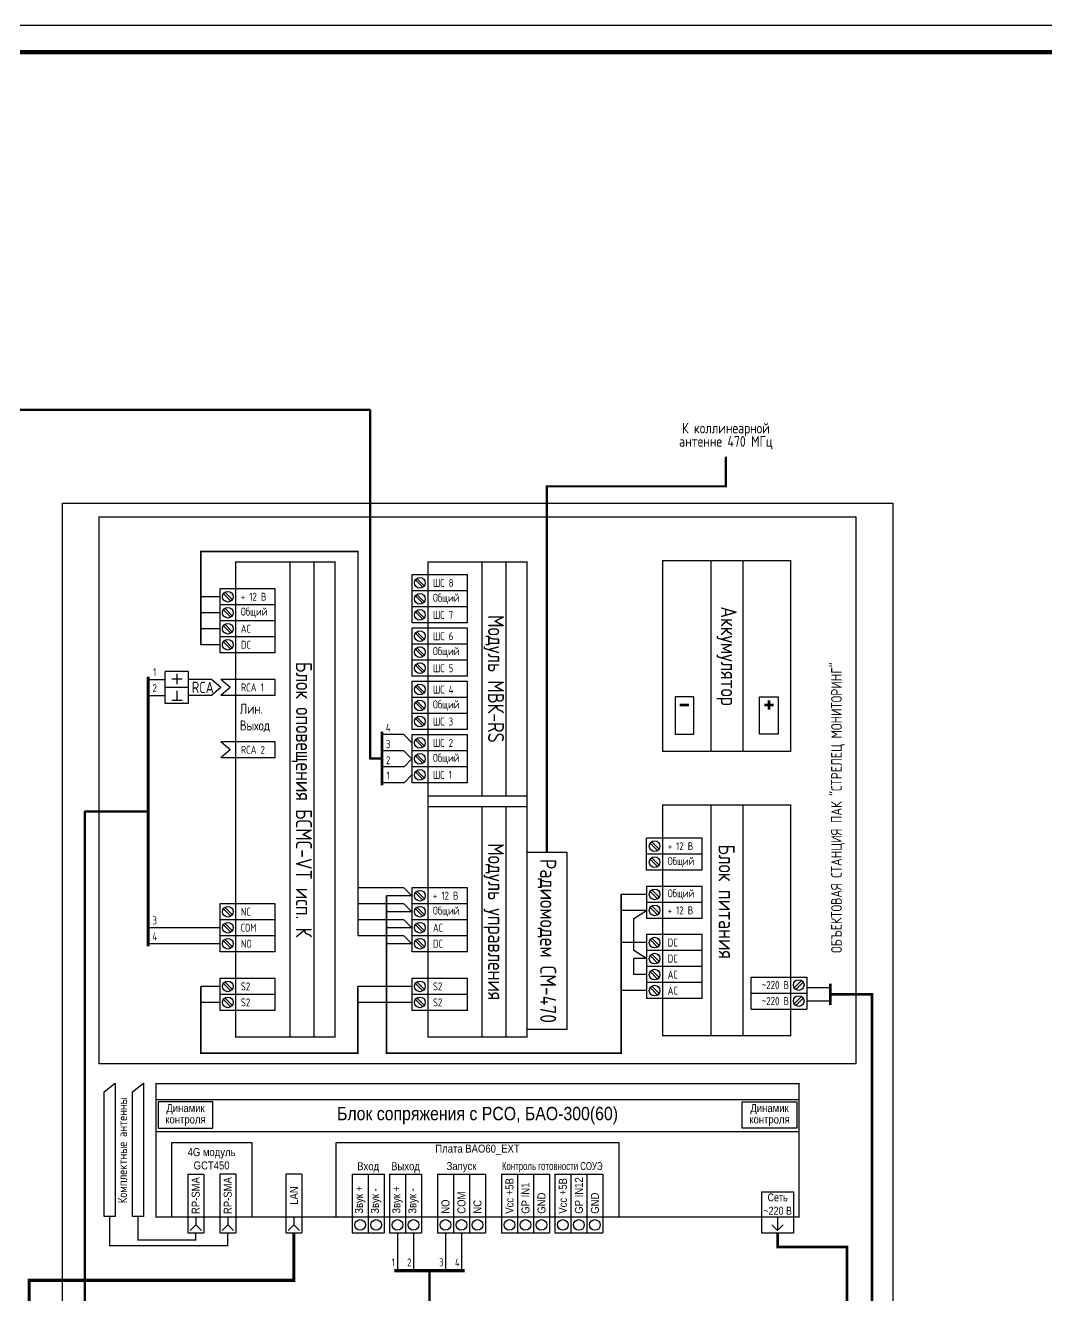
# Paper-space layout '11.СхКомО' of a CAD drawing. Header units: millimetres. Extents: x -18 to 1656, y -77 to 420.
# Drawn here: x 213.1 to 404.5, y 181.9 to 420 of the extents above; entities that cross this region are included whole.
import ezdxf
from ezdxf.enums import TextEntityAlignment as Align

# ---------------------------------------------------------------- set-up
doc = ezdxf.new("R2010")
doc.units = ezdxf.units.MM
doc.linetypes.add('HIDDEN', pattern=[19.05, 12.7, -6.35])
doc.layers.add('102 Рамка', color=252, linetype='Continuous')
doc.layers.add('Text', color=7, linetype='Continuous')
doc.styles.add('block_kits', font='simplex.shx', dxfattribs={"width": 0.8})
doc.styles.add('Format', font='isocpeur.ttf', dxfattribs={"width": 0.8, "height": 250})
doc.styles.add('ISOCPEUR', font='isocpeui.ttf', dxfattribs={"height": 2.5})
doc.styles.get("Standard").update_dxf_attribs({"font": 'arial.ttf'})

# ---------------------------------------------------------------- blocks, each defined once
blk = doc.blocks.new('БАО-300(60)')
for p, q in [((0, -3), (120.5, -3)), ((0, -9), (120.5, -9)), ((2.93, -25), (2.93, -11.06)), ((2.93, -11.06), (17.93, -11.06)), ((17.93, -11.06), (17.93, -25)), ((33.75, -25), (33.75, -11.06)), ((33.75, -11.06), (86.75, -11.06)), ((86.75, -11.06), (86.75, -25)), ((5.93, -17), (8.93, -17)), ((5.93, -17), (5.93, -28)), ((8.93, -17), (8.93, -28)), ((14.93, -17), (11.93, -17)), ((11.93, -17), (11.93, -28)), ((14.93, -17), (14.93, -28)), ((27.34, -17), (24.34, -17)), ((24.34, -17), (24.34, -28)), ((27.34, -17), (27.34, -28)), ((36.75, -17), (36.75, -28)), ((36.75, -17), (42.75, -17)), ((39.75, -17), (39.75, -28)), ((42.75, -17), (42.75, -28)), ((43.75, -17), (49.75, -17)), ((43.75, -17), (43.75, -28)), ((46.75, -17), (46.75, -28)), ((49.75, -17), (49.75, -28)), ((52.75, -17), (52.75, -28)), ((52.75, -17), (61.75, -17)), ((55.75, -17), (55.75, -28)), ((58.75, -17), (58.75, -28)), ((61.75, -17), (61.75, -28)), ((64.75, -17), (64.75, -28)), ((64.75, -17), (73.75, -17)), ((67.75, -17), (67.75, -28)), ((70.75, -17), (70.75, -28)), ((73.75, -17), (73.75, -28)), ((74.75, -17), (74.75, -28)), ((74.75, -17), (83.75, -17)), ((77.75, -17), (77.75, -28)), ((80.75, -17), (80.75, -28)), ((83.75, -17), (83.75, -28)), ((113.5, -20.29), (119.5, -20.29)), ((113.5, -20.29), (113.5, -28)), ((119.5, -20.29), (119.5, -28)), ((7.43, -25), (7.43, -26.5)), ((13.43, -25), (13.43, -26.5)), ((25.84, -25), (25.84, -26.5)), ((116.5, -25), (116.5, -27.56)), ((5.93, -28), (8.93, -28)), ((7.43, -26.5), (6.37, -27.56)), ((7.43, -26.5), (8.49, -27.56)), ((11.93, -28), (14.93, -28)), ((13.43, -26.5), (12.37, -27.56)), ((13.43, -26.5), (14.49, -27.56)), ((24.34, -28), (27.34, -28)), ((25.84, -26.5), (24.78, -27.56)), ((25.84, -26.5), (26.9, -27.56)), ((36.75, -28), (42.75, -28)), ((43.75, -28), (49.75, -28)), ((52.75, -28), (61.75, -28)), ((64.75, -28), (73.75, -28)), ((74.75, -28), (83.75, -28)), ((113.5, -28), (119.5, -28)), ((116.5, -27.56), (115.44, -26.5)), ((116.5, -27.56), (117.56, -26.5))]:
    blk.add_line(p, q)
at = {"ltscale": 3, "const_width": 0.25}
blk.add_lwpolyline([(120.5, 0), (0, 0), (0, -25), (120.5, -25)], close=True, dxfattribs=at)
for points in [[(10.67, -3.42), (0.38, -3.42), (0.38, -8.37), (10.67, -8.37)], [(109.83, -3.42), (120.12, -3.42), (120.12, -8.37), (109.83, -8.37)]]:
    blk.add_lwpolyline(points, close=True)
for centre in [(38.25, -26.5), (41.25, -26.5), (45.25, -26.5), (48.25, -26.5), (54.25, -26.5), (57.25, -26.5), (60.25, -26.5), (66.25, -26.5), (69.25, -26.5), (72.25, -26.5), (76.25, -26.5), (79.25, -26.5), (82.25, -26.5)]:
    blk.add_circle(centre, 1)
at = {"ltscale": 3, "insert": (60.25, -6), "char_height": 2.5, "width": 120.5, "attachment_point": 5, "line_spacing_factor": 0.75, "style": 'block_kits'}
blk.add_mtext('{\\fArial|b0|i0|c204|p34\\H1.5;\\W0.85;Блок сопряжения с РСО, БАО-300(60)', dxfattribs=at)
at = {"layer": 'Text', "ltscale": 3, "char_height": 1.5, "width": 10.2834, "attachment_point": 5, "line_spacing_factor": 0.85, "style": 'block_kits'}
for insert in [(5.52, -5.89), (114.98, -5.89)]:
    blk.add_mtext('{\\fArial|b0|i0|c204|p34\\H1.5;\\W0.85;Динамик контроля', dxfattribs=dict(at, insert=insert))
at = {"layer": 'Text', "ltscale": 3, "char_height": 1.5, "attachment_point": 5, "style": 'block_kits'}
for s, insert, width in [('{\\fArial|b0|i0|c204|p34\\H1.5;\\W0.85;Плата ВАО60_EXT', (60.25, -12.41), 53), ('{\\fArial|b0|i0|c204|p34\\H1.5;\\W0.85;4G модуль GCT450', (10.41, -14.11), 12.9111), ('{\\fArial|b0|i0|c204|p34\\H1.5;\\W0.85;Вход', (39.75, -15.71), 6), ('{\\fArial|b0|i0|c204|p34\\H1.5;\\W0.85;Выход', (46.75, -15.71), 6), ('{\\fArial|b0|i0|c204|p34\\H1.5;\\W0.85;Запуск\\P', (57.25, -15.69), 11.6228), ('{\\fArial|b0|i0|c204|p34\\H1.5;\\W0.7;Контроль готовности СОУЭ\\P', (74.25, -15.69), 19), ('{\\fArial|b0|i0|c204|p34\\H1.5;\\W0.8;Сеть\\P~220 В', (116.5, -22.6), 6)]:
    blk.add_mtext(s, dxfattribs=dict(at, insert=insert, width=width))
at = {"layer": 'Text', "ltscale": 3, "char_height": 1.5, "rotation": 90, "style": 'block_kits'}
for s, insert, width, attachment_point in [('{\\fArial|b0|i0|c204|p34\\H1.5;\\W0.85;RP-SMA\\P', (7.43, -21), 8, 5), ('{\\fArial|b0|i0|c204|p34\\H1.5;\\W0.85;RP-SMA\\P', (13.43, -21), 8, 5), ('{\\fArial|b0|i0|c204|p34\\H1.5;\\W0.85;Vcc +5В', (66.25, -24.4), 7.5859, 4), ('{\\fArial|b0|i0|c204|p34\\H1.5;\\W0.85;GP IN1', (69.25, -24.4), 7.5859, 4), ('{\\fArial|b0|i0|c204|p34\\H1.5;\\W0.85;Vcc +5В', (76.25, -24.4), 7.5859, 4), ('{\\fArial|b0|i0|c204|p34\\H1.5;\\W0.85;GP IN12', (79.25, -24.4), 7.5859, 4), ('{\\fArial|b0|i0|c204|p34\\H1.5;\\W0.85;LAN\\P', (25.84, -21), 8, 5), ('{\\fArial|b0|i0|c204|p34\\H1.5;\\W0.85;Звук +', (38.25, -24.4), 7.5859, 4), ('{\\fArial|b0|i0|c204|p34\\H1.5;\\W0.85;Звук -', (41.25, -24.4), 7.5859, 4), ('{\\fArial|b0|i0|c204|p34\\H1.5;\\W0.85;Звук +', (45.25, -24.4), 7.5859, 4), ('{\\fArial|b0|i0|c204|p34\\H1.5;\\W0.85;Звук -', (48.25, -24.4), 7.5859, 4), ('{\\fArial|b0|i0|c204|p34\\H1.5;\\W0.85;СОМ', (57.25, -24.4), 7.5859, 4), ('{\\fArial|b0|i0|c204|p34\\H1.5;\\W0.85;GND', (72.25, -24.4), 7.5859, 4), ('{\\fArial|b0|i0|c204|p34\\H1.5;\\W0.85;GND', (82.25, -24.4), 7.5859, 4), ('{\\fArial|b0|i0|c204|p34\\H1.5;\\W0.85;NO', (54.25, -24.4), 7.5859, 4), ('{\\fArial|b0|i0|c204|p34\\H1.5;\\W0.85;NC', (60.25, -24.4), 7.5859, 4)]:
    blk.add_mtext(s, dxfattribs=dict(at, insert=insert, width=width, attachment_point=attachment_point))
blk = doc.blocks.new('ОС ПАК СМ-БП+АКБ')
for p, q in [((9, 0), (9, -35.76)), ((15, 0), (15, -35.76)), ((9, -45.8), (9, -89.05)), ((15, -45.8), (15, -89.05)), ((7.4, -52.01), (-3, -52.01)), ((-3, -58.01), (-3, -52.01)), ((7.4, -58.01), (7.4, -52.01)), ((-2.33, -52.96), (-0.95, -54.35)), ((-2.05, -52.68), (-0.67, -54.06)), ((7.4, -55.01), (-3, -55.01)), ((-2.33, -55.96), (-0.95, -57.35)), ((-2.05, -55.68), (-0.67, -57.06)), ((7.4, -58.01), (-3, -58.01)), ((7.4, -61.05), (-3, -61.05)), ((-3, -61.05), (-3, -67.05)), ((-2.05, -61.72), (-0.67, -63.1)), ((7.4, -67.05), (7.4, -61.05)), ((7.4, -64.05), (-3, -64.05)), ((-2.33, -62), (-0.95, -63.38)), ((-2.33, -65), (-0.95, -66.38)), ((-2.05, -64.72), (-0.67, -66.1)), ((7.4, -67.05), (-3, -67.05)), ((7.4, -70.09), (-3, -70.09)), ((-3, -70.09), (-3, -82.09)), ((-2.33, -71.04), (-0.95, -72.42)), ((-2.05, -70.75), (-0.67, -72.14)), ((7.4, -82.09), (7.4, -70.09)), ((7.4, -73.09), (-3, -73.09)), ((-2.05, -73.75), (-0.67, -75.14)), ((7.4, -76.09), (-3, -76.09)), ((-2.33, -74.04), (-0.95, -75.42)), ((-2.33, -77.04), (-0.95, -78.42)), ((-2.05, -76.75), (-0.67, -78.14)), ((16.6, -78.05), (27, -78.05)), ((16.6, -84.05), (16.6, -78.05)), ((27, -78.05), (27, -84.05)), ((7.4, -79.09), (-3, -79.09)), ((-2.33, -80.04), (-0.95, -81.42)), ((-2.05, -79.75), (-0.67, -81.14)), ((26.05, -78.72), (24.66, -80.1)), ((26.33, -79), (24.94, -80.38)), ((7.4, -82.09), (-3, -82.09)), ((16.6, -81.05), (27, -81.05)), ((26.05, -81.72), (24.66, -83.1)), ((26.33, -82), (24.94, -83.38)), ((16.6, -84.05), (27, -84.05))]:
    blk.add_line(p, q)
at = {"ltscale": 3, "const_width": 0.25}
for points in [[(24, 0), (24, -35.76), (0, -35.76), (0, 0)], [(24, -45.8), (24, -89.05), (0, -89.05), (0, -45.8)]]:
    blk.add_lwpolyline(points, close=True, dxfattribs=at)
for points in [[(2.33, -32.49), (5.83, -32.49), (5.83, -25.54), (2.33, -25.54)], [(21.67, -32.49), (18.17, -32.49), (18.17, -25.54), (21.67, -25.54)]]:
    blk.add_lwpolyline(points, close=True)
at = {"const_width": 0.5}
for points in [[(19.92, -26.16), (19.92, -27.91)], [(3.2, -27.03), (4.95, -27.03)], [(19.04, -27.03), (20.79, -27.03)]]:
    blk.add_lwpolyline(points, dxfattribs=at)
for centre in [(-1.5, -53.51), (-1.5, -56.51), (-1.5, -62.55), (-1.5, -65.55), (-1.5, -71.59), (-1.5, -74.59), (-1.5, -77.59), (25.5, -79.55), (-1.5, -80.59), (25.5, -82.55)]:
    blk.add_circle(centre, 1)
at = {"ltscale": 3, "char_height": 3, "attachment_point": 5, "rotation": 270, "line_spacing_factor": 0.75, "style": 'Format'}
for s, insert, width in [('Аккумулятор\\P', (12, -17.88), 35.7613), ('Блок питания', (12, -63.92), 50.25)]:
    blk.add_mtext(s, dxfattribs=dict(at, insert=insert, width=width))
at = {"layer": 'Text', "ltscale": 3, "char_height": 1.5, "width": 7.5859, "style": 'Format'}
for s, insert, attachment_point in [('+ 12 В', (0.94, -53.51), 4), ('Общий', (0.94, -56.51), 4), ('Общий', (0.94, -62.55), 4), ('+ 12 В', (0.94, -65.55), 4), ('DC', (0.94, -71.59), 4), ('DC', (0.94, -74.59), 4), ('АС', (0.94, -77.59), 4), ('AC', (0.94, -80.59), 4), ('~220 В', (23.65, -79.55), 6), ('~220 В', (23.65, -82.55), 6)]:
    blk.add_mtext(s, dxfattribs=dict(at, insert=insert, attachment_point=attachment_point))
blk = doc.blocks.new('ОС ПАК СМ-СМ470+MBKRS')
for p, q in [((10.1, 0), (10.1, -43.8)), ((14.6, 0), (14.6, -43.8)), ((7.4, -2.4), (-3, -2.4)), ((-3, -2.4), (-3, -11.4)), ((-2.33, -3.35), (-0.95, -4.73)), ((-2.05, -3.07), (-0.67, -4.45)), ((7.4, -11.4), (7.4, -2.4)), ((7.4, -5.4), (-3, -5.4)), ((-2.33, -6.35), (-0.95, -7.73)), ((-2.05, -6.07), (-0.67, -7.45)), ((7.4, -8.4), (-3, -8.4)), ((-2.33, -9.35), (-0.95, -10.73)), ((-2.05, -9.07), (-0.67, -10.45)), ((7.4, -11.4), (-3, -11.4)), ((7.4, -12.4), (-3, -12.4)), ((-3, -12.4), (-3, -21.4)), ((-2.33, -13.35), (-0.95, -14.73)), ((-2.05, -13.07), (-0.67, -14.45)), ((7.4, -21.4), (7.4, -12.4)), ((7.4, -15.4), (-3, -15.4)), ((-2.33, -16.35), (-0.95, -17.73)), ((-2.05, -16.07), (-0.67, -17.45)), ((7.4, -18.4), (-3, -18.4)), ((7.4, -21.4), (-3, -21.4)), ((-2.33, -19.35), (-0.95, -20.73)), ((-2.05, -19.07), (-0.67, -20.45)), ((7.4, -22.4), (-3, -22.4)), ((-3, -22.4), (-3, -31.4)), ((-2.33, -23.35), (-0.95, -24.73)), ((-2.05, -23.07), (-0.67, -24.45)), ((7.4, -31.4), (7.4, -22.4)), ((7.4, -25.4), (-3, -25.4)), ((-2.05, -26.07), (-0.67, -27.45)), ((7.4, -28.4), (-3, -28.4)), ((-2.33, -26.35), (-0.95, -27.73)), ((-2.33, -29.35), (-0.95, -30.73)), ((-2.05, -29.07), (-0.67, -30.45)), ((7.4, -31.4), (-3, -31.4)), ((7.4, -32.4), (-3, -32.4)), ((-3, -32.4), (-3, -41.4)), ((-2.05, -33.07), (-0.67, -34.45)), ((7.4, -41.4), (7.4, -32.4)), ((7.4, -35.4), (-3, -35.4)), ((-2.33, -33.35), (-0.95, -34.73)), ((-2.33, -36.35), (-0.95, -37.73)), ((-2.05, -36.07), (-0.67, -37.45)), ((7.4, -38.4), (-3, -38.4)), ((-2.33, -39.35), (-0.95, -40.73)), ((-2.05, -39.07), (-0.67, -40.45)), ((7.4, -41.4), (-3, -41.4)), ((0, -43.8), (18.6, -43.8)), ((0, -45.8), (18.6, -45.8)), ((10.1, -45.8), (10.1, -89.05)), ((14.6, -45.8), (14.6, -89.05)), ((7.4, -61.05), (-3, -61.05)), ((-3, -61.05), (-3, -73.05)), ((-2.05, -61.72), (-0.67, -63.1)), ((7.4, -73.05), (7.4, -61.05)), ((7.4, -64.05), (-3, -64.05)), ((-2.33, -62), (-0.95, -63.38)), ((-2.33, -65), (-0.95, -66.38)), ((-2.05, -64.72), (-0.67, -66.1)), ((7.4, -67.05), (-3, -67.05)), ((-2.33, -68), (-0.95, -69.38)), ((-2.05, -67.72), (-0.67, -69.1)), ((7.4, -70.05), (-3, -70.05)), ((-2.33, -71), (-0.95, -72.38)), ((-2.05, -70.72), (-0.67, -72.1)), ((7.4, -73.05), (-3, -73.05)), ((7.4, -78.05), (-3, -78.05)), ((-3, -78.05), (-3, -84.05)), ((7.4, -84.05), (7.4, -78.05)), ((-2.33, -79), (-0.95, -80.38)), ((-2.05, -78.72), (-0.67, -80.1)), ((7.4, -81.05), (-3, -81.05)), ((-2.33, -82), (-0.95, -83.38)), ((-2.05, -81.72), (-0.67, -83.1)), ((7.4, -84.05), (-3, -84.05))]:
    blk.add_line(p, q)
at = {"ltscale": 3, "const_width": 0.25}
blk.add_lwpolyline([(18.6, 0), (18.6, -89.05), (0, -89.05), (0, 0)], close=True, dxfattribs=at)
at = {"ltscale": 3}
blk.add_lwpolyline([(18.6, -54.4), (26.01, -54.4), (26.01, -87.65), (18.6, -87.65)], close=True, dxfattribs=at)
for centre in [(-1.5, -3.9), (-1.5, -6.9), (-1.5, -9.9), (-1.5, -13.9), (-1.5, -16.9), (-1.5, -19.9), (-1.5, -23.9), (-1.5, -26.9), (-1.5, -29.9), (-1.5, -33.9), (-1.5, -36.9), (-1.5, -39.9), (-1.5, -62.55), (-1.5, -65.55), (-1.5, -68.55), (-1.5, -71.55), (-1.5, -79.55), (-1.5, -82.55)]:
    blk.add_circle(centre, 1)
at = {"ltscale": 3, "char_height": 3, "attachment_point": 5, "rotation": 270, "line_spacing_factor": 0.75, "style": 'Format'}
for s, insert, width in [('Модуль МВК-RS\\P', (12.35, -21.9), 43.8), ('Модуль управления\\P', (12.35, -67.43), 43.25), ('Радиомодем СМ-470\\P', (22.3, -71.03), 33.25)]:
    blk.add_mtext(s, dxfattribs=dict(at, insert=insert, width=width))
at = {"layer": 'Text', "ltscale": 3, "char_height": 1.5, "width": 7.5859, "attachment_point": 4, "style": 'Format'}
for s, insert in [('ШС 8', (0.94, -3.9)), ('Общий', (0.94, -6.9)), ('ШС 7', (0.94, -9.9)), ('ШС 6', (0.94, -13.9)), ('Общий', (0.94, -16.9)), ('ШС 5', (0.94, -19.9)), ('ШС 4', (0.94, -23.9)), ('Общий', (0.94, -26.9)), ('ШС 3', (0.94, -29.9)), ('ШС 2', (0.94, -33.9)), ('Общий', (0.94, -36.9)), ('ШС 1', (0.94, -39.9)), ('+ 12 В', (0.94, -62.55)), ('Общий', (0.94, -65.55)), ('АС', (0.94, -68.55)), ('DC', (0.94, -71.55)), ('S2', (0.94, -79.55)), ('S2', (0.94, -82.55))]:
    blk.add_mtext(s, dxfattribs=dict(at, insert=insert))
blk = doc.blocks.new('ОС ПАК СМ-БСМСVT')
for p, q in [((10.1, 0), (10.1, -89.05)), ((14.6, 0), (14.6, -89.05)), ((7.4, -5), (-3, -5)), ((-3, -5), (-3, -17)), ((-2.33, -5.95), (-0.95, -7.33)), ((-2.05, -5.67), (-0.67, -7.05)), ((7.4, -17), (7.4, -5)), ((7.4, -8), (-3, -8)), ((-2.33, -8.95), (-0.95, -10.33)), ((-2.05, -8.67), (-0.67, -10.05)), ((7.4, -11), (-3, -11)), ((-2.05, -11.67), (-0.67, -13.05)), ((7.4, -14), (-3, -14)), ((-2.33, -11.95), (-0.95, -13.33)), ((-2.33, -14.95), (-0.95, -16.33)), ((-2.05, -14.67), (-0.67, -16.05)), ((7.4, -17), (-3, -17)), ((7.4, -22), (-2.82, -22)), ((-1.06, -23.5), (-2.82, -22)), ((-1.06, -23.5), (-2.82, -25)), ((7.4, -25), (7.4, -22)), ((7.4, -25), (-2.82, -25)), ((7.4, -33.7), (-2.82, -33.7)), ((-1.06, -35.2), (-2.82, -33.7)), ((-1.06, -35.2), (-2.82, -36.7)), ((7.4, -36.7), (7.4, -33.7)), ((7.4, -36.7), (-2.82, -36.7)), ((7.4, -64.05), (-3, -64.05)), ((-3, -64.05), (-3, -73.05)), ((7.4, -73.05), (7.4, -64.05)), ((-2.33, -65), (-0.95, -66.38)), ((-2.05, -64.72), (-0.67, -66.1)), ((7.4, -67.05), (-3, -67.05)), ((-2.33, -68), (-0.95, -69.38)), ((-2.05, -67.72), (-0.67, -69.1)), ((7.4, -70.05), (-3, -70.05)), ((-2.33, -71), (-0.95, -72.38)), ((-2.05, -70.72), (-0.67, -72.1)), ((7.4, -73.05), (-3, -73.05)), ((7.4, -78.05), (-3, -78.05)), ((-3, -78.05), (-3, -84.05)), ((7.4, -84.05), (7.4, -78.05)), ((-2.33, -79), (-0.95, -80.38)), ((-2.05, -78.72), (-0.67, -80.1)), ((7.4, -81.05), (-3, -81.05)), ((-2.33, -82), (-0.95, -83.38)), ((-2.05, -81.72), (-0.67, -83.1)), ((7.4, -84.05), (-3, -84.05))]:
    blk.add_line(p, q)
at = {"ltscale": 3, "const_width": 0.25}
blk.add_lwpolyline([(18.6, 0), (18.6, -89.05), (0, -89.05), (0, 0)], close=True, dxfattribs=at)
for centre in [(-1.5, -6.5), (-1.5, -9.5), (-1.5, -12.5), (-1.5, -15.5), (-1.5, -65.55), (-1.5, -68.55), (-1.5, -71.55), (-1.5, -79.55), (-1.5, -82.55)]:
    blk.add_circle(centre, 1)
at = {"ltscale": 3, "insert": (12.35, -44.53), "char_height": 3, "width": 89.05, "attachment_point": 5, "rotation": 270, "line_spacing_factor": 0.75, "style": 'Format'}
blk.add_mtext('Блок оповещения БСМС-VT исп. К', dxfattribs=at)
at = {"layer": 'Text', "ltscale": 3, "attachment_point": 4, "style": 'Format'}
for s, insert, char_height, width in [('+ 12 В', (0.94, -6.5), 1.5, 7.5859), ('Общий', (0.94, -9.5), 1.5, 7.5859), ('АС', (0.94, -12.5), 1.5, 7.5859), ('DC', (0.94, -15.5), 1.5, 7.5859), ('RCA 1', (0.94, -23.5), 1.5, 7.5859), ('Лин.\\PВыход', (0.75, -29.22), 1.875, 12.4824), ('RCA 2', (0.94, -35.2), 1.5, 7.5859), ('NC', (0.94, -65.55), 1.5, 7.5859), ('СОМ', (0.94, -68.55), 1.5, 7.5859), ('NO', (0.94, -71.55), 1.5, 7.5859), ('S2', (0.94, -79.55), 1.5, 7.5859), ('S2', (0.94, -82.55), 1.5, 7.5859)]:
    blk.add_mtext(s, dxfattribs=dict(at, insert=insert, char_height=char_height, width=width))
blk = doc.blocks.new('*U284')
at = {"layer": '102 Рамка', "color": 0}
blk.add_lwpolyline([(594, 420), (0, 420), (0, 0), (594, 0)], close=True, dxfattribs=at)
at = {"layer": '102 Рамка', "color": 0, "const_width": 0.8}
blk.add_lwpolyline([(589, 5), (589, 415), (20, 415), (20, 5)], close=True, dxfattribs=at)
at = {"color": 7, "style": 'ISOCPEUR', "oblique": 10, "width": 0.8}
blk.add_attdef('НОМЕР-ЛИСТА', text='', height=2.5, dxfattribs=at).set_placement((567.56, 25), align=Align.MIDDLE_CENTER)
at = {"color": 7, "lineweight": 30, "oblique": 10, "width": 0.8, "flags": 104}
blk.add_attdef('НАИМЕНОВАНИЕ-ЧЕРТЕЖА', text='', height=2.5, dxfattribs=at).set_placement((504, 12.5), align=Align.MIDDLE_CENTER)
at = {"layer": '102 Рамка', "color": 7, "style": 'ISOCPEUR', "width": 0.8}
blk.add_attdef('FORMATTEXT', text='', height=2.5, dxfattribs=at).set_placement((537.5, 3.75), align=Align.TOP_LEFT)

psp = doc.layouts.new('11.СхКомО')

# ---------------------------------------------------------------- linework, layer by layer
at = {"color": 20, "lineweight": 50}
psp.add_line((211.51, 347.94), (277.72, 347.94), dxfattribs=at)
for p, q in [((249.55, 312.89), (246.01, 312.89)), ((249.55, 309.89), (246.01, 309.89)), ((249.55, 306.89), (246.01, 306.89)), ((249.55, 303.89), (246.01, 303.89)), ((236.11, 297.39), (239.31, 297.39)), ((243.7, 295.89), (239.31, 295.89)), ((236.11, 294.39), (239.31, 294.39)), ((284.07, 287.09), (279.93, 287.09)), ((284.07, 287.09), (285.54, 285.51)), ((284.07, 284.01), (279.93, 284.01)), ((284.07, 284.01), (285.54, 282.51)), ((284.09, 281.01), (279.93, 281.01)), ((284.09, 281.01), (285.55, 282.49)), ((284.09, 278.01), (285.55, 279.49)), ((284.09, 278.01), (279.93, 278.01)), ((284.05, 258.34), (275.45, 258.34)), ((285.55, 256.84), (284.05, 258.34)), ((284.05, 255.34), (275.45, 255.34)), ((285.55, 256.84), (280.8, 256.84)), ((285.55, 253.84), (284.05, 255.34)), ((329.55, 257.09), (324.76, 257.09)), ((285.55, 253.84), (280.8, 253.84)), ((329.55, 254.09), (324.76, 254.09)), ((327.16, 252.59), (329.55, 254.09)), ((327.16, 246.55), (327.16, 252.59)), ((249.55, 250.84), (236.11, 250.84)), ((284.05, 252.34), (275.45, 252.34)), ((285.55, 250.84), (280.8, 250.84)), ((285.55, 250.84), (284.05, 252.34)), ((249.55, 247.84), (236.11, 247.84)), ((284.05, 249.34), (275.45, 249.34)), ((285.55, 247.84), (280.8, 247.84)), ((285.55, 247.84), (284.05, 249.34)), ((329.55, 248.05), (324.76, 248.05)), ((329.55, 245.05), (327.16, 246.55)), ((329.55, 245.05), (327.16, 245.05)), ((327.16, 242.05), (327.16, 245.05)), ((329.55, 242.05), (327.16, 242.05)), ((249.55, 239.84), (246.01, 239.84)), ((285.55, 239.84), (275.44, 239.84)), ((329.55, 239.05), (324.76, 239.05)), ((249.55, 236.84), (246.01, 236.84)), ((285.55, 236.84), (275.44, 236.84)), ((282.85, 193.62), (282.85, 186.54)), ((285.85, 193.62), (285.85, 186.54)), ((291.85, 193.62), (291.85, 186.54)), ((294.85, 193.62), (294.85, 186.54))]:
    psp.add_line(p, q)
at = {"lineweight": 30}
for p, q in [((243.7, 298.89), (239.31, 298.89)), ((239.31, 292.89), (239.31, 298.89)), ((243.7, 292.89), (243.7, 298.89)), ((243.7, 294.39), (243.7, 297.39)), ((248.01, 297.39), (243.7, 297.39)), ((249.76, 295.89), (248.01, 297.39)), ((249.76, 295.89), (248.01, 294.39)), ((248.01, 294.39), (243.7, 294.39)), ((243.7, 292.89), (239.31, 292.89)), ((363.95, 239.59), (359.55, 239.59)), ((363.95, 237.09), (359.55, 237.09))]:
    psp.add_line(p, q, dxfattribs=at)
at = {"color": 20, "lineweight": 50}
for points in [[(279.93, 282.56), (277.72, 282.56), (277.72, 347.94), (277.72, 347.94), (277.72, 347.94), (277.72, 347.94)], [(236.11, 272.62), (224.25, 272.62), (224.25, 129.73), (268.6, 129.73), (268.6, 137.73)], [(288.87, 186.54), (288.87, 174.99), (229.44, 174.99), (229.44, 132.73), (248.6, 132.73), (248.6, 137.73)]]:
    psp.add_lwpolyline(points, dxfattribs=at)
for points, const_width in [([(344.4, 339.17), (344.4, 333.58), (310.85, 333.58), (310.85, 264.99)], 0.4), ([(246.01, 303.85), (246.01, 321.39), (275.45, 321.39), (275.45, 249.34)], 0.3), ([(236.11, 297.89), (236.11, 247.34)], 0.6), ([(241.54, 296.45), (241.54, 298.45)], 0.25), ([(240.54, 297.47), (242.54, 297.47)], 0.25), ([(241.54, 293.45), (241.54, 295.28)], 0.25), ([(240.54, 293.45), (242.54, 293.45)], 0.25), ([(279.93, 277.51), (279.93, 287.62)], 0.5), ([(280.8, 256.84), (280.8, 227.34), (324.76, 227.34), (324.76, 257.09)], 0.3), ([(363.95, 236.34), (363.95, 240.34)], 0.5), ([(246.01, 239.84), (246.01, 227.34), (275.43, 227.34), (275.44, 239.84)], 0.3), ([(315.95, 100.73), (315.95, 94.74), (371.81, 94.74), (371.81, 238.34), (363.95, 238.34)], 0.5), ([(251.02, 193.62), (251.02, 191.22), (228.92, 191.22), (228.92, 196.68)], 0.25), ([(234.2, 196.68), (234.2, 192.32), (245.02, 192.32), (245.02, 193.62)], 0.25), ([(331.95, 100.73), (331.95, 96.74), (367.1, 96.74), (367.1, 190.95), (354.1, 190.95), (354.1, 193.62)], 0.5), ([(295.47, 186.54), (282.28, 186.54)], 0.6)]:
    psp.add_lwpolyline(points, dxfattribs=dict(const_width=const_width))
at = {"linetype": 'HIDDEN', "ltscale": 25}
for points in [[(220.07, 330.46), (375.67, 330.46), (375.67, 86.43), (220.07, 86.43)], [(226.95, 327.86), (368.74, 327.86), (368.74, 225.34), (226.95, 225.34)]]:
    psp.add_lwpolyline(points, close=True, dxfattribs=at)
for points in [[(227.88, 220.07), (229.96, 221.68), (229.96, 196.68), (227.88, 196.68)], [(233.16, 220.07), (235.24, 221.68), (235.24, 196.68), (233.16, 196.68)]]:
    psp.add_lwpolyline(points, close=True)
at = {"color": 5, "const_width": 0.6}
psp.add_lwpolyline([(263.43, 193.62), (263.43, 184.72), (213.82, 184.72), (213.82, 170.53)], dxfattribs=at)

# ---------------------------------------------------------------- block references
at = {"color": 7, "lineweight": 30}
psp.add_blockref('*U284', (0, 0), dxfattribs=at)
for name, p in [('ОС ПАК СМ-БСМСVT', (252.55, 319.39)), ('ОС ПАК СМ-СМ470+MBKRS', (288.55, 319.39)), ('ОС ПАК СМ-БП+АКБ', (332.55, 319.64)), ('БАО-300(60)', (237.6, 221.62))]:
    psp.add_blockref(name, p)

# ---------------------------------------------------------------- texts
at = {"ltscale": 3, "insert": (365.4, 273.34), "char_height": 2, "width": 120.5, "attachment_point": 5, "rotation": 90, "line_spacing_factor": 0.75, "style": 'Format'}
psp.add_mtext('ОБЪЕКТОВАЯ СТАНЦИЯ ПАК "СТРЕЛЕЦ МОНИТОРИНГ"', dxfattribs=at)
at = {"layer": 'Text', "ltscale": 3, "insert": (344.4, 342.99), "char_height": 2, "width": 45.4693, "attachment_point": 5, "line_spacing_factor": 0.75, "style": 'Format'}
psp.add_mtext('К коллинеарной\\Pантенне 470 МГц', dxfattribs=at)
at = {"layer": 'Text', "ltscale": 3, "attachment_point": 5, "style": 'Format'}
for s, insert, char_height, width in [('1\\P', (237.36, 298.76), 1.5, 3), ('2\\P', (237.36, 295.76), 1.5, 3), ('RCA\\P', (246.36, 295.89), 2.107, 5.3018), ('4\\P', (281.1, 288.32), 1.5, 3), ('3\\P', (281.1, 285.24), 1.5, 3), ('2\\P', (281.1, 282.24), 1.5, 3), ('1\\P', (281.1, 279.37), 1.5, 3), ('3\\P', (237.36, 252.21), 1.5, 3), ('4\\P', (237.36, 249.21), 1.5, 3), ('1\\P', (282.07, 188.1), 1.5, 3), ('2\\P', (285.07, 188.1), 1.5, 3), ('3\\P', (291.07, 188.1), 1.5, 3), ('4\\P', (294.07, 188.1), 1.5, 3)]:
    psp.add_mtext(s, dxfattribs=dict(at, insert=insert, char_height=char_height, width=width))
at = {"layer": 'Text', "ltscale": 3, "insert": (231.3, 209.12), "char_height": 1.75, "width": 24.996, "attachment_point": 5, "rotation": 90, "style": 'Format'}
psp.add_mtext('Комплектные антенны', dxfattribs=at)

doc.saveas('drawing.dxf')
